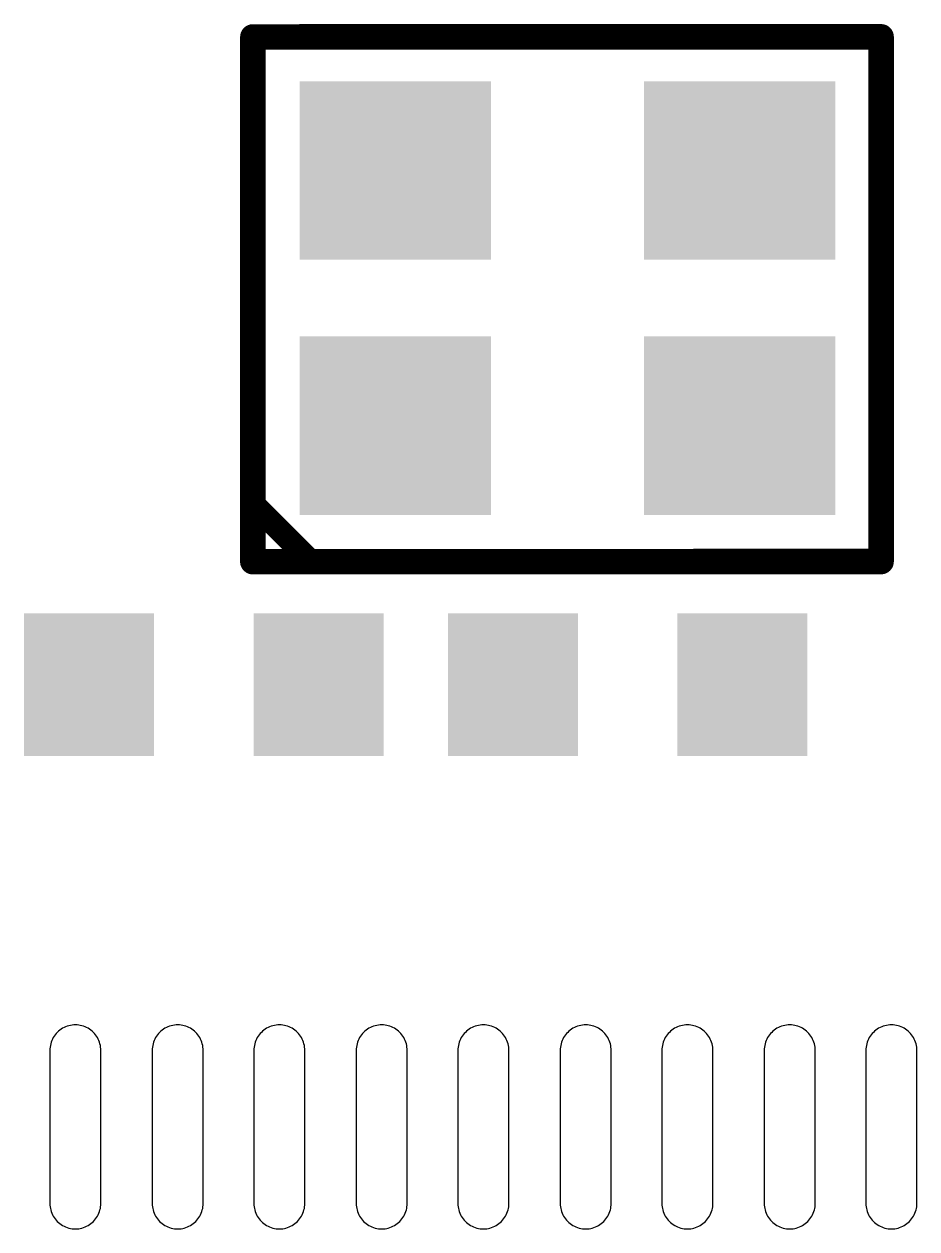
# Model space of a CAD drawing. Header units: inches. Extents: x -3.1 to 90.9, y -0.8 to 60.1.
# Drawn here: x 22.599 to 26.1, y 18.998 to 23.722 of the extents above; entities that cross this region are included whole.
import ezdxf

# ---------------------------------------------------------------- set-up
doc = ezdxf.new("R2010")
doc.units = ezdxf.units.IN
doc.layers.add('Top Overlay', color=2, linetype='Continuous')
doc.layers.add('Top Paste', color=8, linetype='Continuous')

# ---------------------------------------------------------------- blocks, each defined once
blk = doc.blocks.new('C0402_235')
at = {"layer": 'Top Paste'}
for points in [[(-0.705, -0.28), (-0.705, 0.28), (-0.195, 0.28), (-0.195, -0.28)], [(0.195, -0.28), (0.195, 0.28), (0.705, 0.28), (0.705, -0.28)]]:
    blk.add_hatch(color=8, dxfattribs=at).paths.add_polyline_path(points)
blk = doc.blocks.new('C0402_236')
at = {"layer": 'Top Paste'}
for points in [[(-0.705, -0.28), (-0.705, 0.28), (-0.195, 0.28), (-0.195, -0.28)], [(0.195, -0.28), (0.195, 0.28), (0.705, 0.28), (0.705, -0.28)]]:
    blk.add_hatch(color=8, dxfattribs=at).paths.add_polyline_path(points)
blk = doc.blocks.new('WQFN_40_L5_0_W5_0_P0_4_BL_EP_374')
at = {"layer": 'Top Paste'}
for p, q in [((-2.8745, 1.4655), (-2.8787, 1.4604)), ((-2.8701, 1.4703), (-2.8745, 1.4655)), ((-2.8653, 1.4747), (-2.8701, 1.4703)), ((-2.8602, 1.4789), (-2.8653, 1.4747)), ((-2.8549, 1.4827), (-2.8602, 1.4789)), ((-2.8494, 1.4862), (-2.8549, 1.4827)), ((-2.8436, 1.4892), (-2.8494, 1.4862)), ((-2.8376, 1.4919), (-2.8436, 1.4892)), ((-2.8315, 1.4942), (-2.8376, 1.4919)), ((-2.8252, 1.4961), (-2.8315, 1.4942)), ((-2.8189, 1.4976), (-2.8252, 1.4961)), ((-2.8124, 1.4987), (-2.8189, 1.4976)), ((-2.8059, 1.4993), (-2.8124, 1.4987)), ((-2.7994, 1.4995), (-2.8059, 1.4993)), ((-2.1994, 1.4995), (-2.7994, 1.4995)), ((-2.1928, 1.4993), (-2.1994, 1.4995)), ((-2.1863, 1.4987), (-2.1928, 1.4993)), ((-2.1863, 1.4987), (-2.1863, 1.4987)), ((-2.1799, 1.4976), (-2.1863, 1.4987)), ((-2.1735, 1.4961), (-2.1799, 1.4976)), ((-2.1672, 1.4942), (-2.1735, 1.4961)), ((-2.1611, 1.4919), (-2.1672, 1.4942)), ((-2.1551, 1.4892), (-2.1611, 1.4919)), ((-2.1494, 1.4862), (-2.1551, 1.4892)), ((-2.1438, 1.4827), (-2.1494, 1.4862)), ((-2.1385, 1.4789), (-2.1438, 1.4827)), ((-2.1334, 1.4747), (-2.1385, 1.4789)), ((-2.1286, 1.4703), (-2.1334, 1.4747)), ((-2.1242, 1.4655), (-2.1286, 1.4703)), ((-2.12, 1.4604), (-2.1242, 1.4655)), ((-2.8974, 1.419), (-2.8985, 1.4126)), ((-2.896, 1.4254), (-2.8974, 1.419)), ((-2.8941, 1.4317), (-2.896, 1.4254)), ((-2.8917, 1.4378), (-2.8941, 1.4317)), ((-2.889, 1.4438), (-2.8917, 1.4378)), ((-2.886, 1.4495), (-2.889, 1.4438)), ((-2.8825, 1.4551), (-2.886, 1.4495)), ((-2.8787, 1.4604), (-2.8825, 1.4551)), ((-2.1162, 1.4551), (-2.12, 1.4604)), ((-2.1127, 1.4496), (-2.1162, 1.4551)), ((-2.1097, 1.4438), (-2.1127, 1.4496)), ((-2.107, 1.4378), (-2.1097, 1.4438)), ((-2.1047, 1.4317), (-2.107, 1.4378)), ((-2.1028, 1.4254), (-2.1047, 1.4317)), ((-2.1013, 1.419), (-2.1028, 1.4254)), ((-2.1002, 1.4126), (-2.1013, 1.419)), ((-2.8992, 1.4061), (-2.8994, 1.3995)), ((-2.8994, 1.3995), (-2.8992, 1.393)), ((-2.8985, 1.4126), (-2.8992, 1.4061)), ((-2.8992, 1.393), (-2.8985, 1.3865)), ((-2.8985, 1.3865), (-2.8974, 1.38)), ((-2.8974, 1.38), (-2.896, 1.3737)), ((-2.896, 1.3737), (-2.8941, 1.3674)), ((-2.1047, 1.3674), (-2.1028, 1.3737)), ((-2.1028, 1.3737), (-2.1013, 1.38)), ((-2.1013, 1.38), (-2.1002, 1.3865)), ((-2.0996, 1.4061), (-2.1002, 1.4126)), ((-2.1002, 1.3865), (-2.0996, 1.393)), ((-2.0994, 1.3995), (-2.0996, 1.4061)), ((-2.0996, 1.393), (-2.0994, 1.3995)), ((-2.8941, 1.3674), (-2.8917, 1.3613)), ((-2.8917, 1.3613), (-2.889, 1.3553)), ((-2.889, 1.3553), (-2.886, 1.3495)), ((-2.886, 1.3495), (-2.8825, 1.344)), ((-2.8825, 1.344), (-2.8787, 1.3387)), ((-2.8787, 1.3387), (-2.8745, 1.3336)), ((-2.8745, 1.3336), (-2.8701, 1.3288)), ((-2.8701, 1.3288), (-2.8653, 1.3244)), ((-2.8653, 1.3244), (-2.8602, 1.3202)), ((-2.1385, 1.3202), (-2.1334, 1.3244)), ((-2.1334, 1.3244), (-2.1286, 1.3288)), ((-2.1286, 1.3288), (-2.1242, 1.3336)), ((-2.1242, 1.3336), (-2.12, 1.3387)), ((-2.12, 1.3387), (-2.1162, 1.344)), ((-2.1162, 1.344), (-2.1127, 1.3496)), ((-2.1127, 1.3496), (-2.1097, 1.3553)), ((-2.1097, 1.3553), (-2.107, 1.3613)), ((-2.107, 1.3613), (-2.1047, 1.3674)), ((-2.8602, 1.3202), (-2.8549, 1.3164)), ((-2.8549, 1.3164), (-2.8493, 1.3129)), ((-2.8493, 1.3129), (-2.8436, 1.3099)), ((-2.8436, 1.3099), (-2.8376, 1.3072)), ((-2.8376, 1.3072), (-2.8315, 1.3048)), ((-2.8315, 1.3048), (-2.8252, 1.3029)), ((-2.8252, 1.3029), (-2.8189, 1.3015)), ((-2.8189, 1.3015), (-2.8124, 1.3004)), ((-2.8124, 1.3004), (-2.8059, 1.2997)), ((-2.8059, 1.2997), (-2.7994, 1.2995)), ((-2.7994, 1.2995), (-2.1994, 1.2995)), ((-2.1994, 1.2995), (-2.1928, 1.2997)), ((-2.1928, 1.2997), (-2.1863, 1.3004)), ((-2.1863, 1.3004), (-2.1799, 1.3015)), ((-2.1799, 1.3015), (-2.1735, 1.3029)), ((-2.1735, 1.3029), (-2.1672, 1.3048)), ((-2.1672, 1.3048), (-2.1611, 1.3072)), ((-2.1611, 1.3072), (-2.1551, 1.3099)), ((-2.1551, 1.3099), (-2.1493, 1.3129)), ((-2.1493, 1.3129), (-2.1438, 1.3164)), ((-2.1438, 1.3164), (-2.1385, 1.3202)), ((-2.8494, 1.0874), (-2.8549, 1.0839)), ((-2.8436, 1.0904), (-2.8494, 1.0874)), ((-2.8376, 1.0931), (-2.8436, 1.0904)), ((-2.8315, 1.0955), (-2.8376, 1.0931)), ((-2.8252, 1.0974), (-2.8315, 1.0955)), ((-2.8189, 1.0988), (-2.8252, 1.0974)), ((-2.8124, 1.0999), (-2.8189, 1.0988)), ((-2.8059, 1.1006), (-2.8124, 1.0999)), ((-2.7994, 1.1008), (-2.8059, 1.1006)), ((-2.8059, 1.1006), (-2.8059, 1.1006)), ((-2.1994, 1.1008), (-2.7994, 1.1008)), ((-2.1928, 1.1006), (-2.1994, 1.1008)), ((-2.1863, 1.0999), (-2.1928, 1.1006)), ((-2.1799, 1.0988), (-2.1863, 1.0999)), ((-2.1735, 1.0974), (-2.1799, 1.0988)), ((-2.1672, 1.0955), (-2.1735, 1.0974)), ((-2.1611, 1.0931), (-2.1672, 1.0955)), ((-2.1551, 1.0904), (-2.1611, 1.0931)), ((-2.1494, 1.0874), (-2.1551, 1.0904)), ((-2.1438, 1.0839), (-2.1494, 1.0874)), ((-2.889, 1.045), (-2.8917, 1.039)), ((-2.886, 1.0507), (-2.889, 1.045)), ((-2.8825, 1.0563), (-2.886, 1.0507)), ((-2.8787, 1.0616), (-2.8825, 1.0563)), ((-2.8745, 1.0667), (-2.8787, 1.0616)), ((-2.8701, 1.0715), (-2.8745, 1.0667)), ((-2.8653, 1.0759), (-2.8701, 1.0715)), ((-2.8602, 1.0801), (-2.8653, 1.0759)), ((-2.8549, 1.0839), (-2.8602, 1.0801)), ((-2.1385, 1.0801), (-2.1438, 1.0839)), ((-2.1334, 1.0759), (-2.1385, 1.0801)), ((-2.1286, 1.0715), (-2.1334, 1.0759)), ((-2.1242, 1.0667), (-2.1286, 1.0715)), ((-2.12, 1.0616), (-2.1242, 1.0667)), ((-2.1162, 1.0563), (-2.12, 1.0616)), ((-2.1127, 1.0508), (-2.1162, 1.0563)), ((-2.1097, 1.045), (-2.1127, 1.0508)), ((-2.107, 1.039), (-2.1097, 1.045)), ((-2.8992, 1.0073), (-2.8994, 1.0008)), ((-2.8994, 1.0008), (-2.8992, 0.9942)), ((-2.8985, 1.0138), (-2.8992, 1.0073)), ((-2.8992, 0.9942), (-2.8985, 0.9877)), ((-2.8974, 1.0203), (-2.8985, 1.0138)), ((-2.896, 1.0266), (-2.8974, 1.0203)), ((-2.8941, 1.0329), (-2.896, 1.0266)), ((-2.8917, 1.039), (-2.8941, 1.0329)), ((-2.1047, 1.0329), (-2.107, 1.039)), ((-2.1028, 1.0266), (-2.1047, 1.0329)), ((-2.1013, 1.0203), (-2.1028, 1.0266)), ((-2.1002, 1.0138), (-2.1013, 1.0203)), ((-2.0996, 1.0073), (-2.1002, 1.0138)), ((-2.1002, 0.9877), (-2.0996, 0.9942)), ((-2.0994, 1.0008), (-2.0996, 1.0073)), ((-2.0996, 0.9942), (-2.0994, 1.0008)), ((-2.8985, 0.9877), (-2.8974, 0.9813)), ((-2.8974, 0.9813), (-2.896, 0.9749)), ((-2.896, 0.9749), (-2.8941, 0.9686)), ((-2.8941, 0.9686), (-2.8917, 0.9625)), ((-2.8917, 0.9625), (-2.889, 0.9565)), ((-2.889, 0.9565), (-2.886, 0.9507)), ((-2.886, 0.9507), (-2.8825, 0.9452)), ((-2.8825, 0.9452), (-2.8787, 0.9399)), ((-2.12, 0.9399), (-2.1162, 0.9452)), ((-2.1162, 0.9452), (-2.1127, 0.9508)), ((-2.1127, 0.9508), (-2.1097, 0.9565)), ((-2.1097, 0.9565), (-2.107, 0.9625)), ((-2.107, 0.9625), (-2.1047, 0.9686)), ((-2.1047, 0.9686), (-2.1028, 0.9749)), ((-2.1028, 0.9749), (-2.1013, 0.9813)), ((-2.1013, 0.9813), (-2.1002, 0.9877)), ((-2.8787, 0.9399), (-2.8745, 0.9348)), ((-2.8745, 0.9348), (-2.8701, 0.93)), ((-2.8701, 0.93), (-2.8653, 0.9256)), ((-2.8653, 0.9256), (-2.8602, 0.9214)), ((-2.8602, 0.9214), (-2.8549, 0.9176)), ((-2.8549, 0.9176), (-2.8493, 0.9141)), ((-2.8493, 0.9141), (-2.8436, 0.9111)), ((-2.8436, 0.9111), (-2.8376, 0.9084)), ((-2.8376, 0.9084), (-2.8315, 0.9061)), ((-2.8315, 0.9061), (-2.8252, 0.9042)), ((-2.8252, 0.9042), (-2.8189, 0.9027)), ((-2.8189, 0.9027), (-2.8124, 0.9016)), ((-2.8124, 0.9016), (-2.8059, 0.901)), ((-2.8059, 0.901), (-2.7994, 0.9008)), ((-2.7994, 0.9008), (-2.1994, 0.9008)), ((-2.1994, 0.9008), (-2.1928, 0.901)), ((-2.1928, 0.901), (-2.1863, 0.9016)), ((-2.1863, 0.9016), (-2.1799, 0.9027)), ((-2.1799, 0.9027), (-2.1735, 0.9042)), ((-2.1735, 0.9042), (-2.1672, 0.9061)), ((-2.1672, 0.9061), (-2.1611, 0.9084)), ((-2.1611, 0.9084), (-2.1551, 0.9111)), ((-2.1551, 0.9111), (-2.1493, 0.9141)), ((-2.1493, 0.9141), (-2.1438, 0.9176)), ((-2.1438, 0.9176), (-2.1385, 0.9214)), ((-2.1385, 0.9214), (-2.1334, 0.9256)), ((-2.1334, 0.9256), (-2.1286, 0.93)), ((-2.1286, 0.93), (-2.1242, 0.9348)), ((-2.1242, 0.9348), (-2.12, 0.9399)), ((-2.8745, 0.6654), (-2.8787, 0.6603)), ((-2.8701, 0.6702), (-2.8745, 0.6654)), ((-2.8653, 0.6746), (-2.8701, 0.6702)), ((-2.8602, 0.6788), (-2.8653, 0.6746)), ((-2.8549, 0.6826), (-2.8602, 0.6788)), ((-2.8494, 0.6861), (-2.8549, 0.6826)), ((-2.8436, 0.6891), (-2.8494, 0.6861)), ((-2.8376, 0.6918), (-2.8436, 0.6891)), ((-2.8315, 0.6941), (-2.8376, 0.6918)), ((-2.8252, 0.696), (-2.8315, 0.6941)), ((-2.8189, 0.6975), (-2.8252, 0.696)), ((-2.8124, 0.6986), (-2.8189, 0.6975)), ((-2.8059, 0.6992), (-2.8124, 0.6986)), ((-2.7994, 0.6994), (-2.8059, 0.6992)), ((-2.1994, 0.6994), (-2.7994, 0.6994)), ((-2.1928, 0.6992), (-2.1994, 0.6994)), ((-2.1863, 0.6986), (-2.1928, 0.6992)), ((-2.1863, 0.6986), (-2.1863, 0.6986)), ((-2.1799, 0.6975), (-2.1863, 0.6986)), ((-2.1735, 0.696), (-2.1799, 0.6975)), ((-2.1672, 0.6941), (-2.1735, 0.696)), ((-2.1611, 0.6918), (-2.1672, 0.6941)), ((-2.1551, 0.6891), (-2.1611, 0.6918)), ((-2.1494, 0.6861), (-2.1551, 0.6891)), ((-2.1438, 0.6826), (-2.1494, 0.6861)), ((-2.1385, 0.6788), (-2.1438, 0.6826)), ((-2.1334, 0.6746), (-2.1385, 0.6788)), ((-2.1286, 0.6702), (-2.1334, 0.6746)), ((-2.1242, 0.6654), (-2.1286, 0.6702)), ((-2.12, 0.6603), (-2.1242, 0.6654)), ((-2.8974, 0.6189), (-2.8985, 0.6125)), ((-2.896, 0.6253), (-2.8974, 0.6189)), ((-2.8941, 0.6316), (-2.896, 0.6253)), ((-2.8917, 0.6377), (-2.8941, 0.6316)), ((-2.889, 0.6437), (-2.8917, 0.6377)), ((-2.886, 0.6494), (-2.889, 0.6437)), ((-2.8825, 0.655), (-2.886, 0.6494)), ((-2.8787, 0.6603), (-2.8825, 0.655)), ((-2.1162, 0.655), (-2.12, 0.6603)), ((-2.1127, 0.6495), (-2.1162, 0.655)), ((-2.1097, 0.6437), (-2.1127, 0.6495)), ((-2.107, 0.6377), (-2.1097, 0.6437)), ((-2.1047, 0.6316), (-2.107, 0.6377)), ((-2.1028, 0.6253), (-2.1047, 0.6316)), ((-2.1013, 0.6189), (-2.1028, 0.6253)), ((-2.1002, 0.6125), (-2.1013, 0.6189)), ((-2.8992, 0.606), (-2.8994, 0.5994)), ((-2.8994, 0.5994), (-2.8992, 0.5929)), ((-2.8985, 0.6125), (-2.8992, 0.606)), ((-2.8992, 0.5929), (-2.8985, 0.5864)), ((-2.8985, 0.5864), (-2.8974, 0.5799)), ((-2.8974, 0.5799), (-2.896, 0.5736)), ((-2.896, 0.5736), (-2.8941, 0.5673)), ((-2.8941, 0.5673), (-2.8917, 0.5612)), ((-2.107, 0.5612), (-2.1047, 0.5673)), ((-2.1047, 0.5673), (-2.1028, 0.5736)), ((-2.1028, 0.5736), (-2.1013, 0.5799)), ((-2.1013, 0.5799), (-2.1002, 0.5864)), ((-2.0996, 0.606), (-2.1002, 0.6125)), ((-2.1002, 0.5864), (-2.0996, 0.5929)), ((-2.0994, 0.5994), (-2.0996, 0.606)), ((-2.0996, 0.5929), (-2.0994, 0.5994)), ((-2.8917, 0.5612), (-2.889, 0.5552)), ((-2.889, 0.5552), (-2.886, 0.5494)), ((-2.886, 0.5494), (-2.8825, 0.5439)), ((-2.8825, 0.5439), (-2.8787, 0.5386)), ((-2.8787, 0.5386), (-2.8745, 0.5335)), ((-2.8745, 0.5335), (-2.8701, 0.5287)), ((-2.8701, 0.5287), (-2.8653, 0.5243)), ((-2.8653, 0.5243), (-2.8602, 0.5201)), ((-2.8602, 0.5201), (-2.8549, 0.5163)), ((-2.1438, 0.5163), (-2.1385, 0.5201)), ((-2.1385, 0.5201), (-2.1334, 0.5243)), ((-2.1334, 0.5243), (-2.1286, 0.5287)), ((-2.1286, 0.5287), (-2.1242, 0.5335)), ((-2.1242, 0.5335), (-2.12, 0.5386)), ((-2.12, 0.5386), (-2.1162, 0.5439)), ((-2.1162, 0.5439), (-2.1127, 0.5495)), ((-2.1127, 0.5495), (-2.1097, 0.5552)), ((-2.1097, 0.5552), (-2.107, 0.5612)), ((-2.8549, 0.5163), (-2.8493, 0.5128)), ((-2.8493, 0.5128), (-2.8436, 0.5098)), ((-2.8436, 0.5098), (-2.8376, 0.5071)), ((-2.8376, 0.5071), (-2.8315, 0.5047)), ((-2.8315, 0.5047), (-2.8252, 0.5028)), ((-2.8252, 0.5028), (-2.8189, 0.5014)), ((-2.8189, 0.5014), (-2.8124, 0.5003)), ((-2.8124, 0.5003), (-2.8059, 0.4996)), ((-2.8059, 0.4996), (-2.7994, 0.4994)), ((-2.7994, 0.4994), (-2.1994, 0.4994)), ((-2.1994, 0.4994), (-2.1928, 0.4996)), ((-2.1928, 0.4996), (-2.1863, 0.5003)), ((-2.1863, 0.5003), (-2.1799, 0.5014)), ((-2.1799, 0.5014), (-2.1735, 0.5028)), ((-2.1735, 0.5028), (-2.1672, 0.5047)), ((-2.1672, 0.5047), (-2.1611, 0.5071)), ((-2.1611, 0.5071), (-2.1551, 0.5098)), ((-2.1551, 0.5098), (-2.1493, 0.5128)), ((-2.1493, 0.5128), (-2.1438, 0.5163)), ((-2.8549, 0.2838), (-2.8602, 0.28)), ((-2.8494, 0.2873), (-2.8549, 0.2838)), ((-2.8436, 0.2903), (-2.8494, 0.2873)), ((-2.8376, 0.293), (-2.8436, 0.2903)), ((-2.8315, 0.2954), (-2.8376, 0.293)), ((-2.8252, 0.2973), (-2.8315, 0.2954)), ((-2.8189, 0.2987), (-2.8252, 0.2973)), ((-2.8124, 0.2998), (-2.8189, 0.2987)), ((-2.8059, 0.3005), (-2.8124, 0.2998)), ((-2.7994, 0.3007), (-2.8059, 0.3005)), ((-2.8059, 0.3005), (-2.8059, 0.3005)), ((-2.1994, 0.3007), (-2.7994, 0.3007)), ((-2.1928, 0.3005), (-2.1994, 0.3007)), ((-2.1863, 0.2998), (-2.1928, 0.3005)), ((-2.1799, 0.2987), (-2.1863, 0.2998)), ((-2.1735, 0.2973), (-2.1799, 0.2987)), ((-2.1672, 0.2954), (-2.1735, 0.2973)), ((-2.1611, 0.293), (-2.1672, 0.2954)), ((-2.1551, 0.2903), (-2.1611, 0.293)), ((-2.1494, 0.2873), (-2.1551, 0.2903)), ((-2.1438, 0.2838), (-2.1494, 0.2873)), ((-2.1385, 0.28), (-2.1438, 0.2838)), ((-2.8917, 0.2389), (-2.8941, 0.2328)), ((-2.889, 0.2449), (-2.8917, 0.2389)), ((-2.886, 0.2506), (-2.889, 0.2449)), ((-2.8825, 0.2562), (-2.886, 0.2506)), ((-2.8787, 0.2615), (-2.8825, 0.2562)), ((-2.8745, 0.2666), (-2.8787, 0.2615)), ((-2.8701, 0.2714), (-2.8745, 0.2666)), ((-2.8653, 0.2758), (-2.8701, 0.2714)), ((-2.8602, 0.28), (-2.8653, 0.2758)), ((-2.1334, 0.2758), (-2.1385, 0.28)), ((-2.1286, 0.2714), (-2.1334, 0.2758)), ((-2.1242, 0.2666), (-2.1286, 0.2714)), ((-2.12, 0.2615), (-2.1242, 0.2666)), ((-2.1162, 0.2562), (-2.12, 0.2615)), ((-2.1127, 0.2507), (-2.1162, 0.2562)), ((-2.1097, 0.2449), (-2.1127, 0.2507)), ((-2.107, 0.2389), (-2.1097, 0.2449)), ((-2.1047, 0.2328), (-2.107, 0.2389)), ((-2.8992, 0.2072), (-2.8994, 0.2007)), ((-2.8994, 0.2007), (-2.8992, 0.1941)), ((-2.8985, 0.2137), (-2.8992, 0.2072)), ((-2.8992, 0.1941), (-2.8985, 0.1876)), ((-2.8974, 0.2202), (-2.8985, 0.2137)), ((-2.896, 0.2265), (-2.8974, 0.2202)), ((-2.8941, 0.2328), (-2.896, 0.2265)), ((-2.1028, 0.2265), (-2.1047, 0.2328)), ((-2.1013, 0.2202), (-2.1028, 0.2265)), ((-2.1002, 0.2137), (-2.1013, 0.2202)), ((-2.0996, 0.2072), (-2.1002, 0.2137)), ((-2.1002, 0.1876), (-2.0996, 0.1941)), ((-2.0994, 0.2007), (-2.0996, 0.2072)), ((-2.0996, 0.1941), (-2.0994, 0.2007)), ((-2.8985, 0.1876), (-2.8974, 0.1812)), ((-2.8974, 0.1812), (-2.896, 0.1748)), ((-2.896, 0.1748), (-2.8941, 0.1685)), ((-2.8941, 0.1685), (-2.8917, 0.1624)), ((-2.8917, 0.1624), (-2.889, 0.1564)), ((-2.889, 0.1564), (-2.886, 0.1506)), ((-2.886, 0.1506), (-2.8825, 0.1451)), ((-2.8825, 0.1451), (-2.8787, 0.1398)), ((-2.12, 0.1398), (-2.1162, 0.1451)), ((-2.1162, 0.1451), (-2.1127, 0.1507)), ((-2.1127, 0.1507), (-2.1097, 0.1564)), ((-2.1097, 0.1564), (-2.107, 0.1624)), ((-2.107, 0.1624), (-2.1047, 0.1685)), ((-2.1047, 0.1685), (-2.1028, 0.1748)), ((-2.1028, 0.1748), (-2.1013, 0.1812)), ((-2.1013, 0.1812), (-2.1002, 0.1876)), ((-2.8787, 0.1398), (-2.8745, 0.1347)), ((-2.8745, 0.1347), (-2.8701, 0.1299)), ((-2.8701, 0.1299), (-2.8653, 0.1255)), ((-2.8653, 0.1255), (-2.8602, 0.1213)), ((-2.8602, 0.1213), (-2.8549, 0.1175)), ((-2.8549, 0.1175), (-2.8493, 0.114)), ((-2.8493, 0.114), (-2.8436, 0.111)), ((-2.8436, 0.111), (-2.8376, 0.1083)), ((-2.8376, 0.1083), (-2.8315, 0.106)), ((-2.8315, 0.106), (-2.8252, 0.1041)), ((-2.8252, 0.1041), (-2.8189, 0.1026)), ((-2.8189, 0.1026), (-2.8124, 0.1015)), ((-2.8124, 0.1015), (-2.8059, 0.1009)), ((-2.8059, 0.1009), (-2.7994, 0.1007)), ((-2.7994, 0.1007), (-2.1994, 0.1007)), ((-2.1994, 0.1007), (-2.1928, 0.1009)), ((-2.1928, 0.1009), (-2.1863, 0.1015)), ((-2.1863, 0.1015), (-2.1799, 0.1026)), ((-2.1799, 0.1026), (-2.1735, 0.1041)), ((-2.1735, 0.1041), (-2.1672, 0.106)), ((-2.1672, 0.106), (-2.1611, 0.1083)), ((-2.1611, 0.1083), (-2.1551, 0.111)), ((-2.1551, 0.111), (-2.1493, 0.114)), ((-2.1493, 0.114), (-2.1438, 0.1175)), ((-2.1438, 0.1175), (-2.1385, 0.1213)), ((-2.1385, 0.1213), (-2.1334, 0.1255)), ((-2.1334, 0.1255), (-2.1286, 0.1299)), ((-2.1286, 0.1299), (-2.1242, 0.1347)), ((-2.1242, 0.1347), (-2.12, 0.1398)), ((-2.8787, -0.1398), (-2.8825, -0.1451)), ((-2.8745, -0.1347), (-2.8787, -0.1398)), ((-2.8701, -0.1299), (-2.8745, -0.1347)), ((-2.8653, -0.1255), (-2.8701, -0.1299)), ((-2.8602, -0.1213), (-2.8653, -0.1255)), ((-2.8549, -0.1175), (-2.8602, -0.1213)), ((-2.8494, -0.114), (-2.8549, -0.1175)), ((-2.8436, -0.111), (-2.8494, -0.114)), ((-2.8376, -0.1083), (-2.8436, -0.111)), ((-2.8315, -0.106), (-2.8376, -0.1083)), ((-2.8252, -0.1041), (-2.8315, -0.106)), ((-2.8189, -0.1026), (-2.8252, -0.1041)), ((-2.8124, -0.1015), (-2.8189, -0.1026)), ((-2.8059, -0.1009), (-2.8124, -0.1015)), ((-2.7994, -0.1007), (-2.8059, -0.1009)), ((-2.1994, -0.1007), (-2.7994, -0.1007)), ((-2.1928, -0.1009), (-2.1994, -0.1007)), ((-2.1863, -0.1015), (-2.1928, -0.1009)), ((-2.1863, -0.1015), (-2.1863, -0.1015)), ((-2.1799, -0.1026), (-2.1863, -0.1015)), ((-2.1735, -0.1041), (-2.1799, -0.1026)), ((-2.1672, -0.106), (-2.1735, -0.1041)), ((-2.1611, -0.1083), (-2.1672, -0.106)), ((-2.1551, -0.111), (-2.1611, -0.1083)), ((-2.1494, -0.114), (-2.1551, -0.111)), ((-2.1438, -0.1175), (-2.1494, -0.114)), ((-2.1385, -0.1213), (-2.1438, -0.1175)), ((-2.1334, -0.1255), (-2.1385, -0.1213)), ((-2.1286, -0.1299), (-2.1334, -0.1255)), ((-2.1242, -0.1347), (-2.1286, -0.1299)), ((-2.12, -0.1398), (-2.1242, -0.1347)), ((-2.1162, -0.1451), (-2.12, -0.1398)), ((-2.8985, -0.1876), (-2.8992, -0.1941)), ((-2.8974, -0.1812), (-2.8985, -0.1876)), ((-2.896, -0.1748), (-2.8974, -0.1812)), ((-2.8941, -0.1685), (-2.896, -0.1748)), ((-2.8917, -0.1624), (-2.8941, -0.1685)), ((-2.889, -0.1564), (-2.8917, -0.1624)), ((-2.886, -0.1507), (-2.889, -0.1564)), ((-2.8825, -0.1451), (-2.886, -0.1507)), ((-2.1127, -0.1506), (-2.1162, -0.1451)), ((-2.1097, -0.1564), (-2.1127, -0.1506)), ((-2.107, -0.1624), (-2.1097, -0.1564)), ((-2.1047, -0.1685), (-2.107, -0.1624)), ((-2.1028, -0.1748), (-2.1047, -0.1685)), ((-2.1013, -0.1812), (-2.1028, -0.1748)), ((-2.1002, -0.1876), (-2.1013, -0.1812)), ((-2.0996, -0.1941), (-2.1002, -0.1876)), ((-2.8992, -0.1941), (-2.8994, -0.2007)), ((-2.8994, -0.2007), (-2.8992, -0.2072)), ((-2.8992, -0.2072), (-2.8985, -0.2137)), ((-2.8985, -0.2137), (-2.8974, -0.2202)), ((-2.8974, -0.2202), (-2.896, -0.2265)), ((-2.896, -0.2265), (-2.8941, -0.2328)), ((-2.8941, -0.2328), (-2.8917, -0.2389)), ((-2.107, -0.2389), (-2.1047, -0.2328)), ((-2.1047, -0.2328), (-2.1028, -0.2265)), ((-2.1028, -0.2265), (-2.1013, -0.2202)), ((-2.1013, -0.2202), (-2.1002, -0.2137)), ((-2.1002, -0.2137), (-2.0996, -0.2072)), ((-2.0994, -0.2007), (-2.0996, -0.1941)), ((-2.0996, -0.2072), (-2.0994, -0.2007)), ((-2.8917, -0.2389), (-2.889, -0.2449)), ((-2.889, -0.2449), (-2.886, -0.2507)), ((-2.886, -0.2507), (-2.8825, -0.2562)), ((-2.8825, -0.2562), (-2.8787, -0.2615)), ((-2.8787, -0.2615), (-2.8745, -0.2666)), ((-2.8745, -0.2666), (-2.8701, -0.2714)), ((-2.8701, -0.2714), (-2.8653, -0.2758)), ((-2.8653, -0.2758), (-2.8602, -0.28)), ((-2.8602, -0.28), (-2.8549, -0.2838)), ((-2.1438, -0.2838), (-2.1385, -0.28)), ((-2.1385, -0.28), (-2.1334, -0.2758)), ((-2.1334, -0.2758), (-2.1286, -0.2714)), ((-2.1286, -0.2714), (-2.1242, -0.2666)), ((-2.1242, -0.2666), (-2.12, -0.2615)), ((-2.12, -0.2615), (-2.1162, -0.2562)), ((-2.1162, -0.2562), (-2.1127, -0.2506)), ((-2.1127, -0.2506), (-2.1097, -0.2449)), ((-2.1097, -0.2449), (-2.107, -0.2389)), ((-2.8549, -0.2838), (-2.8493, -0.2873)), ((-2.8493, -0.2873), (-2.8436, -0.2903)), ((-2.8436, -0.2903), (-2.8376, -0.293)), ((-2.8376, -0.293), (-2.8315, -0.2954)), ((-2.8315, -0.2954), (-2.8252, -0.2973)), ((-2.8252, -0.2973), (-2.8189, -0.2987)), ((-2.8189, -0.2987), (-2.8124, -0.2998)), ((-2.8124, -0.2998), (-2.8059, -0.3005)), ((-2.8059, -0.3005), (-2.7994, -0.3007)), ((-2.7994, -0.3007), (-2.1994, -0.3007)), ((-2.1994, -0.3007), (-2.1928, -0.3005)), ((-2.1928, -0.3005), (-2.1863, -0.2998)), ((-2.1863, -0.2998), (-2.1799, -0.2987)), ((-2.1799, -0.2987), (-2.1735, -0.2973)), ((-2.1735, -0.2973), (-2.1672, -0.2954)), ((-2.1672, -0.2954), (-2.1611, -0.293)), ((-2.1611, -0.293), (-2.1551, -0.2903)), ((-2.1551, -0.2903), (-2.1493, -0.2873)), ((-2.1493, -0.2873), (-2.1438, -0.2838)), ((-2.8549, -0.5163), (-2.8602, -0.5201)), ((-2.8494, -0.5128), (-2.8549, -0.5163)), ((-2.8436, -0.5098), (-2.8494, -0.5128)), ((-2.8376, -0.5071), (-2.8436, -0.5098)), ((-2.8315, -0.5047), (-2.8376, -0.5071)), ((-2.8252, -0.5028), (-2.8315, -0.5047)), ((-2.8189, -0.5014), (-2.8252, -0.5028)), ((-2.8124, -0.5003), (-2.8189, -0.5014)), ((-2.8059, -0.4996), (-2.8124, -0.5003)), ((-2.7994, -0.4994), (-2.8059, -0.4996)), ((-2.1994, -0.4994), (-2.7994, -0.4994)), ((-2.1928, -0.4996), (-2.1994, -0.4994)), ((-2.1863, -0.5003), (-2.1928, -0.4996)), ((-2.1863, -0.5003), (-2.1863, -0.5003)), ((-2.1799, -0.5014), (-2.1863, -0.5003)), ((-2.1735, -0.5028), (-2.1799, -0.5014)), ((-2.1672, -0.5047), (-2.1735, -0.5028)), ((-2.1611, -0.5071), (-2.1672, -0.5047)), ((-2.1551, -0.5098), (-2.1611, -0.5071)), ((-2.1494, -0.5128), (-2.1551, -0.5098)), ((-2.1438, -0.5163), (-2.1494, -0.5128)), ((-2.1385, -0.5201), (-2.1438, -0.5163)), ((-2.8917, -0.5612), (-2.8941, -0.5673)), ((-2.889, -0.5552), (-2.8917, -0.5612)), ((-2.886, -0.5495), (-2.889, -0.5552)), ((-2.8825, -0.5439), (-2.886, -0.5495)), ((-2.8787, -0.5386), (-2.8825, -0.5439)), ((-2.8745, -0.5335), (-2.8787, -0.5386)), ((-2.8701, -0.5287), (-2.8745, -0.5335)), ((-2.8653, -0.5243), (-2.8701, -0.5287)), ((-2.8602, -0.5201), (-2.8653, -0.5243)), ((-2.1334, -0.5243), (-2.1385, -0.5201)), ((-2.1286, -0.5287), (-2.1334, -0.5243)), ((-2.1242, -0.5335), (-2.1286, -0.5287)), ((-2.12, -0.5386), (-2.1242, -0.5335)), ((-2.1162, -0.5439), (-2.12, -0.5386)), ((-2.1127, -0.5494), (-2.1162, -0.5439)), ((-2.1097, -0.5552), (-2.1127, -0.5494)), ((-2.107, -0.5612), (-2.1097, -0.5552)), ((-2.1047, -0.5673), (-2.107, -0.5612)), ((-2.8992, -0.5929), (-2.8994, -0.5994)), ((-2.8994, -0.5994), (-2.8992, -0.606)), ((-2.8985, -0.5864), (-2.8992, -0.5929)), ((-2.8992, -0.606), (-2.8985, -0.6125)), ((-2.8974, -0.5799), (-2.8985, -0.5864)), ((-2.8985, -0.6125), (-2.8974, -0.6189)), ((-2.896, -0.5736), (-2.8974, -0.5799)), ((-2.8941, -0.5673), (-2.896, -0.5736)), ((-2.1028, -0.5736), (-2.1047, -0.5673)), ((-2.1013, -0.5799), (-2.1028, -0.5736)), ((-2.1002, -0.5864), (-2.1013, -0.5799)), ((-2.1013, -0.6189), (-2.1002, -0.6125)), ((-2.0996, -0.5929), (-2.1002, -0.5864)), ((-2.1002, -0.6125), (-2.0996, -0.606)), ((-2.0994, -0.5994), (-2.0996, -0.5929)), ((-2.0996, -0.606), (-2.0994, -0.5994)), ((-2.8974, -0.6189), (-2.896, -0.6253)), ((-2.896, -0.6253), (-2.8941, -0.6316)), ((-2.8941, -0.6316), (-2.8917, -0.6377)), ((-2.8917, -0.6377), (-2.889, -0.6437)), ((-2.889, -0.6437), (-2.886, -0.6495)), ((-2.886, -0.6495), (-2.8825, -0.655)), ((-2.8825, -0.655), (-2.8787, -0.6603)), ((-2.8787, -0.6603), (-2.8745, -0.6654)), ((-2.1242, -0.6654), (-2.12, -0.6603)), ((-2.12, -0.6603), (-2.1162, -0.655)), ((-2.1162, -0.655), (-2.1127, -0.6494)), ((-2.1127, -0.6494), (-2.1097, -0.6437)), ((-2.1097, -0.6437), (-2.107, -0.6377)), ((-2.107, -0.6377), (-2.1047, -0.6316)), ((-2.1047, -0.6316), (-2.1028, -0.6253)), ((-2.1028, -0.6253), (-2.1013, -0.6189)), ((-2.8745, -0.6654), (-2.8701, -0.6702)), ((-2.8701, -0.6702), (-2.8653, -0.6746)), ((-2.8653, -0.6746), (-2.8602, -0.6788)), ((-2.8602, -0.6788), (-2.8549, -0.6826)), ((-2.8549, -0.6826), (-2.8493, -0.6861)), ((-2.8493, -0.6861), (-2.8436, -0.6891)), ((-2.8436, -0.6891), (-2.8376, -0.6918)), ((-2.8376, -0.6918), (-2.8315, -0.6941)), ((-2.8315, -0.6941), (-2.8252, -0.696)), ((-2.8252, -0.696), (-2.8189, -0.6975)), ((-2.8189, -0.6975), (-2.8124, -0.6986)), ((-2.8124, -0.6986), (-2.8059, -0.6992)), ((-2.8059, -0.6992), (-2.7994, -0.6994)), ((-2.7994, -0.6994), (-2.1994, -0.6994)), ((-2.1994, -0.6994), (-2.1928, -0.6992)), ((-2.1928, -0.6992), (-2.1863, -0.6986)), ((-2.1863, -0.6986), (-2.1799, -0.6975)), ((-2.1799, -0.6975), (-2.1735, -0.696)), ((-2.1735, -0.696), (-2.1672, -0.6941)), ((-2.1672, -0.6941), (-2.1611, -0.6918)), ((-2.1611, -0.6918), (-2.1551, -0.6891)), ((-2.1551, -0.6891), (-2.1493, -0.6861)), ((-2.1493, -0.6861), (-2.1438, -0.6826)), ((-2.1438, -0.6826), (-2.1385, -0.6788)), ((-2.1385, -0.6788), (-2.1334, -0.6746)), ((-2.1334, -0.6746), (-2.1286, -0.6702)), ((-2.1286, -0.6702), (-2.1242, -0.6654)), ((-2.8787, -0.9399), (-2.8825, -0.9452)), ((-2.8745, -0.9348), (-2.8787, -0.9399)), ((-2.8701, -0.93), (-2.8745, -0.9348)), ((-2.8653, -0.9256), (-2.8701, -0.93)), ((-2.8602, -0.9214), (-2.8653, -0.9256)), ((-2.8549, -0.9176), (-2.8602, -0.9214)), ((-2.8494, -0.9141), (-2.8549, -0.9176)), ((-2.8436, -0.9111), (-2.8494, -0.9141)), ((-2.8376, -0.9084), (-2.8436, -0.9111)), ((-2.8315, -0.9061), (-2.8376, -0.9084)), ((-2.8252, -0.9042), (-2.8315, -0.9061)), ((-2.8189, -0.9027), (-2.8252, -0.9042)), ((-2.8124, -0.9016), (-2.8189, -0.9027)), ((-2.8059, -0.901), (-2.8124, -0.9016)), ((-2.7994, -0.9008), (-2.8059, -0.901)), ((-2.8059, -0.901), (-2.8059, -0.901)), ((-2.1994, -0.9008), (-2.7994, -0.9008)), ((-2.1928, -0.901), (-2.1994, -0.9008)), ((-2.1863, -0.9016), (-2.1928, -0.901)), ((-2.1799, -0.9027), (-2.1863, -0.9016)), ((-2.1735, -0.9042), (-2.1799, -0.9027)), ((-2.1672, -0.9061), (-2.1735, -0.9042)), ((-2.1611, -0.9084), (-2.1672, -0.9061)), ((-2.1551, -0.9111), (-2.1611, -0.9084)), ((-2.1494, -0.9141), (-2.1551, -0.9111)), ((-2.1438, -0.9176), (-2.1494, -0.9141)), ((-2.1385, -0.9214), (-2.1438, -0.9176)), ((-2.1334, -0.9256), (-2.1385, -0.9214)), ((-2.1286, -0.93), (-2.1334, -0.9256)), ((-2.1242, -0.9348), (-2.1286, -0.93)), ((-2.12, -0.9399), (-2.1242, -0.9348)), ((-2.1162, -0.9452), (-2.12, -0.9399)), ((-2.8985, -0.9877), (-2.8992, -0.9942)), ((-2.8974, -0.9813), (-2.8985, -0.9877)), ((-2.896, -0.9749), (-2.8974, -0.9813)), ((-2.8941, -0.9686), (-2.896, -0.9749)), ((-2.8917, -0.9625), (-2.8941, -0.9686)), ((-2.889, -0.9565), (-2.8917, -0.9625)), ((-2.886, -0.9508), (-2.889, -0.9565)), ((-2.8825, -0.9452), (-2.886, -0.9508)), ((-2.1127, -0.9507), (-2.1162, -0.9452)), ((-2.1097, -0.9565), (-2.1127, -0.9507)), ((-2.107, -0.9625), (-2.1097, -0.9565)), ((-2.1047, -0.9686), (-2.107, -0.9625)), ((-2.1028, -0.9749), (-2.1047, -0.9686)), ((-2.1013, -0.9813), (-2.1028, -0.9749)), ((-2.1002, -0.9877), (-2.1013, -0.9813)), ((-2.0996, -0.9942), (-2.1002, -0.9877)), ((-2.8992, -0.9942), (-2.8994, -1.0008)), ((-2.8994, -1.0008), (-2.8992, -1.0073)), ((-2.8992, -1.0073), (-2.8985, -1.0138)), ((-2.8985, -1.0138), (-2.8974, -1.0203)), ((-2.8974, -1.0203), (-2.896, -1.0266)), ((-2.896, -1.0266), (-2.8941, -1.0329)), ((-2.8941, -1.0329), (-2.8917, -1.039)), ((-2.8917, -1.039), (-2.889, -1.045)), ((-2.1097, -1.045), (-2.107, -1.039)), ((-2.107, -1.039), (-2.1047, -1.0329)), ((-2.1047, -1.0329), (-2.1028, -1.0266)), ((-2.1028, -1.0266), (-2.1013, -1.0203)), ((-2.1013, -1.0203), (-2.1002, -1.0138)), ((-2.1002, -1.0138), (-2.0996, -1.0073)), ((-2.0994, -1.0008), (-2.0996, -0.9942)), ((-2.0996, -1.0073), (-2.0994, -1.0008)), ((-2.889, -1.045), (-2.886, -1.0508)), ((-2.886, -1.0508), (-2.8825, -1.0563)), ((-2.8825, -1.0563), (-2.8787, -1.0616)), ((-2.8787, -1.0616), (-2.8745, -1.0667)), ((-2.8745, -1.0667), (-2.8701, -1.0715)), ((-2.8701, -1.0715), (-2.8653, -1.0759)), ((-2.8653, -1.0759), (-2.8602, -1.0801)), ((-2.8602, -1.0801), (-2.8549, -1.0839)), ((-2.8549, -1.0839), (-2.8493, -1.0874)), ((-2.1493, -1.0874), (-2.1438, -1.0839)), ((-2.1438, -1.0839), (-2.1385, -1.0801)), ((-2.1385, -1.0801), (-2.1334, -1.0759)), ((-2.1334, -1.0759), (-2.1286, -1.0715)), ((-2.1286, -1.0715), (-2.1242, -1.0667)), ((-2.1242, -1.0667), (-2.12, -1.0616)), ((-2.12, -1.0616), (-2.1162, -1.0563)), ((-2.1162, -1.0563), (-2.1127, -1.0507)), ((-2.1127, -1.0507), (-2.1097, -1.045)), ((-2.8493, -1.0874), (-2.8436, -1.0904)), ((-2.8436, -1.0904), (-2.8376, -1.0931)), ((-2.8376, -1.0931), (-2.8315, -1.0955)), ((-2.8315, -1.0955), (-2.8252, -1.0974)), ((-2.8252, -1.0974), (-2.8189, -1.0988)), ((-2.8189, -1.0988), (-2.8124, -1.0999)), ((-2.8124, -1.0999), (-2.8059, -1.1006)), ((-2.8059, -1.1006), (-2.7994, -1.1008)), ((-2.7994, -1.1008), (-2.1994, -1.1008)), ((-2.1994, -1.1008), (-2.1928, -1.1006)), ((-2.1928, -1.1006), (-2.1863, -1.0999)), ((-2.1863, -1.0999), (-2.1799, -1.0988)), ((-2.1799, -1.0988), (-2.1735, -1.0974)), ((-2.1735, -1.0974), (-2.1672, -1.0955)), ((-2.1672, -1.0955), (-2.1611, -1.0931)), ((-2.1611, -1.0931), (-2.1551, -1.0904)), ((-2.1551, -1.0904), (-2.1493, -1.0874)), ((-2.8602, -1.3202), (-2.8653, -1.3244)), ((-2.8549, -1.3164), (-2.8602, -1.3202)), ((-2.8494, -1.3129), (-2.8549, -1.3164)), ((-2.8436, -1.3099), (-2.8494, -1.3129)), ((-2.8376, -1.3072), (-2.8436, -1.3099)), ((-2.8315, -1.3048), (-2.8376, -1.3072)), ((-2.8252, -1.3029), (-2.8315, -1.3048)), ((-2.8189, -1.3015), (-2.8252, -1.3029)), ((-2.8124, -1.3004), (-2.8189, -1.3015)), ((-2.8059, -1.2997), (-2.8124, -1.3004)), ((-2.7994, -1.2995), (-2.8059, -1.2997)), ((-2.1994, -1.2995), (-2.7994, -1.2995)), ((-2.1928, -1.2997), (-2.1994, -1.2995)), ((-2.1863, -1.3004), (-2.1928, -1.2997)), ((-2.1863, -1.3004), (-2.1863, -1.3004)), ((-2.1799, -1.3015), (-2.1863, -1.3004)), ((-2.1735, -1.3029), (-2.1799, -1.3015)), ((-2.1672, -1.3048), (-2.1735, -1.3029)), ((-2.1611, -1.3072), (-2.1672, -1.3048)), ((-2.1551, -1.3099), (-2.1611, -1.3072)), ((-2.1494, -1.3129), (-2.1551, -1.3099)), ((-2.1438, -1.3164), (-2.1494, -1.3129)), ((-2.1385, -1.3202), (-2.1438, -1.3164)), ((-2.1334, -1.3244), (-2.1385, -1.3202)), ((-2.8941, -1.3674), (-2.896, -1.3737)), ((-2.8917, -1.3613), (-2.8941, -1.3674)), ((-2.889, -1.3553), (-2.8917, -1.3613)), ((-2.886, -1.3496), (-2.889, -1.3553)), ((-2.8825, -1.344), (-2.886, -1.3496)), ((-2.8787, -1.3387), (-2.8825, -1.344)), ((-2.8745, -1.3336), (-2.8787, -1.3387)), ((-2.8701, -1.3288), (-2.8745, -1.3336)), ((-2.8653, -1.3244), (-2.8701, -1.3288)), ((-2.1286, -1.3288), (-2.1334, -1.3244)), ((-2.1242, -1.3336), (-2.1286, -1.3288)), ((-2.12, -1.3387), (-2.1242, -1.3336)), ((-2.1162, -1.344), (-2.12, -1.3387)), ((-2.1127, -1.3495), (-2.1162, -1.344)), ((-2.1097, -1.3553), (-2.1127, -1.3495)), ((-2.107, -1.3613), (-2.1097, -1.3553)), ((-2.1047, -1.3674), (-2.107, -1.3613)), ((-2.1028, -1.3737), (-2.1047, -1.3674)), ((-2.8992, -1.393), (-2.8994, -1.3995)), ((-2.8994, -1.3995), (-2.8992, -1.4061)), ((-2.8985, -1.3865), (-2.8992, -1.393)), ((-2.8992, -1.4061), (-2.8985, -1.4126)), ((-2.8974, -1.38), (-2.8985, -1.3865)), ((-2.8985, -1.4126), (-2.8974, -1.419)), ((-2.896, -1.3737), (-2.8974, -1.38)), ((-2.1013, -1.38), (-2.1028, -1.3737)), ((-2.1002, -1.3865), (-2.1013, -1.38)), ((-2.1013, -1.419), (-2.1002, -1.4126)), ((-2.0996, -1.393), (-2.1002, -1.3865)), ((-2.1002, -1.4126), (-2.0996, -1.4061)), ((-2.0994, -1.3995), (-2.0996, -1.393)), ((-2.0996, -1.4061), (-2.0994, -1.3995)), ((-2.8974, -1.419), (-2.896, -1.4254)), ((-2.896, -1.4254), (-2.8941, -1.4317)), ((-2.8941, -1.4317), (-2.8917, -1.4378)), ((-2.8917, -1.4378), (-2.889, -1.4438)), ((-2.889, -1.4438), (-2.886, -1.4496)), ((-2.886, -1.4496), (-2.8825, -1.4551)), ((-2.8825, -1.4551), (-2.8787, -1.4604)), ((-2.8787, -1.4604), (-2.8745, -1.4655)), ((-2.1242, -1.4655), (-2.12, -1.4604)), ((-2.12, -1.4604), (-2.1162, -1.4551)), ((-2.1162, -1.4551), (-2.1127, -1.4495)), ((-2.1127, -1.4495), (-2.1097, -1.4438)), ((-2.1097, -1.4438), (-2.107, -1.4378)), ((-2.107, -1.4378), (-2.1047, -1.4317)), ((-2.1047, -1.4317), (-2.1028, -1.4254)), ((-2.1028, -1.4254), (-2.1013, -1.419)), ((-2.8745, -1.4655), (-2.8701, -1.4703)), ((-2.8701, -1.4703), (-2.8653, -1.4747)), ((-2.8653, -1.4747), (-2.8602, -1.4789)), ((-2.8602, -1.4789), (-2.8549, -1.4827)), ((-2.8549, -1.4827), (-2.8493, -1.4862)), ((-2.8493, -1.4862), (-2.8436, -1.4892)), ((-2.8436, -1.4892), (-2.8376, -1.4919)), ((-2.8376, -1.4919), (-2.8315, -1.4942)), ((-2.8315, -1.4942), (-2.8252, -1.4961)), ((-2.8252, -1.4961), (-2.8189, -1.4976)), ((-2.8189, -1.4976), (-2.8124, -1.4987)), ((-2.8124, -1.4987), (-2.8059, -1.4993)), ((-2.8059, -1.4993), (-2.7994, -1.4995)), ((-2.7994, -1.4995), (-2.1994, -1.4995)), ((-2.1994, -1.4995), (-2.1928, -1.4993)), ((-2.1928, -1.4993), (-2.1863, -1.4987)), ((-2.1863, -1.4987), (-2.1799, -1.4976)), ((-2.1799, -1.4976), (-2.1735, -1.4961)), ((-2.1735, -1.4961), (-2.1672, -1.4942)), ((-2.1672, -1.4942), (-2.1611, -1.4919)), ((-2.1611, -1.4919), (-2.1551, -1.4892)), ((-2.1551, -1.4892), (-2.1493, -1.4862)), ((-2.1493, -1.4862), (-2.1438, -1.4827)), ((-2.1438, -1.4827), (-2.1385, -1.4789)), ((-2.1385, -1.4789), (-2.1334, -1.4747)), ((-2.1334, -1.4747), (-2.1286, -1.4703)), ((-2.1286, -1.4703), (-2.1242, -1.4655)), ((-2.8825, -1.7453), (-2.886, -1.7509)), ((-2.8787, -1.74), (-2.8825, -1.7453)), ((-2.8745, -1.7349), (-2.8787, -1.74)), ((-2.8701, -1.7301), (-2.8745, -1.7349)), ((-2.8653, -1.7257), (-2.8701, -1.7301)), ((-2.8602, -1.7215), (-2.8653, -1.7257)), ((-2.8549, -1.7177), (-2.8602, -1.7215)), ((-2.8494, -1.7142), (-2.8549, -1.7177)), ((-2.8436, -1.7112), (-2.8494, -1.7142)), ((-2.8376, -1.7085), (-2.8436, -1.7112)), ((-2.8315, -1.7062), (-2.8376, -1.7085)), ((-2.8252, -1.7043), (-2.8315, -1.7062)), ((-2.8189, -1.7028), (-2.8252, -1.7043)), ((-2.8124, -1.7017), (-2.8189, -1.7028)), ((-2.8059, -1.7011), (-2.8124, -1.7017)), ((-2.7994, -1.7009), (-2.8059, -1.7011)), ((-2.8059, -1.7011), (-2.8059, -1.7011)), ((-2.1994, -1.7009), (-2.7994, -1.7009)), ((-2.1928, -1.7011), (-2.1994, -1.7009)), ((-2.1863, -1.7017), (-2.1928, -1.7011)), ((-2.1799, -1.7028), (-2.1863, -1.7017)), ((-2.1735, -1.7043), (-2.1799, -1.7028)), ((-2.1672, -1.7062), (-2.1735, -1.7043)), ((-2.1611, -1.7085), (-2.1672, -1.7062)), ((-2.1551, -1.7112), (-2.1611, -1.7085)), ((-2.1494, -1.7142), (-2.1551, -1.7112)), ((-2.1438, -1.7177), (-2.1494, -1.7142)), ((-2.1385, -1.7215), (-2.1438, -1.7177)), ((-2.1334, -1.7257), (-2.1385, -1.7215)), ((-2.1286, -1.7301), (-2.1334, -1.7257)), ((-2.1242, -1.7349), (-2.1286, -1.7301)), ((-2.12, -1.74), (-2.1242, -1.7349)), ((-2.1162, -1.7453), (-2.12, -1.74)), ((-2.1127, -1.7508), (-2.1162, -1.7453)), ((-2.8992, -1.7943), (-2.8994, -1.8009)), ((-2.8985, -1.7878), (-2.8992, -1.7943)), ((-2.8974, -1.7814), (-2.8985, -1.7878)), ((-2.896, -1.775), (-2.8974, -1.7814)), ((-2.8941, -1.7687), (-2.896, -1.775)), ((-2.8917, -1.7626), (-2.8941, -1.7687)), ((-2.889, -1.7566), (-2.8917, -1.7626)), ((-2.886, -1.7509), (-2.889, -1.7566)), ((-2.1097, -1.7566), (-2.1127, -1.7508)), ((-2.107, -1.7626), (-2.1097, -1.7566)), ((-2.1047, -1.7687), (-2.107, -1.7626)), ((-2.1028, -1.775), (-2.1047, -1.7687)), ((-2.1013, -1.7814), (-2.1028, -1.775)), ((-2.1002, -1.7878), (-2.1013, -1.7814)), ((-2.0996, -1.7943), (-2.1002, -1.7878)), ((-2.0994, -1.8009), (-2.0996, -1.7943)), ((-2.8994, -1.8009), (-2.8992, -1.8074)), ((-2.8992, -1.8074), (-2.8985, -1.8139)), ((-2.8985, -1.8139), (-2.8974, -1.8204)), ((-2.8974, -1.8204), (-2.896, -1.8267)), ((-2.896, -1.8267), (-2.8941, -1.833)), ((-2.8941, -1.833), (-2.8917, -1.8391)), ((-2.8917, -1.8391), (-2.889, -1.8451)), ((-2.1097, -1.8451), (-2.107, -1.8391)), ((-2.107, -1.8391), (-2.1047, -1.833)), ((-2.1047, -1.833), (-2.1028, -1.8267)), ((-2.1028, -1.8267), (-2.1013, -1.8204)), ((-2.1013, -1.8204), (-2.1002, -1.8139)), ((-2.1002, -1.8139), (-2.0996, -1.8074)), ((-2.0996, -1.8074), (-2.0994, -1.8009)), ((-2.889, -1.8451), (-2.886, -1.8509)), ((-2.886, -1.8509), (-2.8825, -1.8564)), ((-2.8825, -1.8564), (-2.8787, -1.8617)), ((-2.8787, -1.8617), (-2.8745, -1.8668)), ((-2.8745, -1.8668), (-2.8701, -1.8716)), ((-2.8701, -1.8716), (-2.8653, -1.876)), ((-2.8653, -1.876), (-2.8602, -1.8802)), ((-2.8602, -1.8802), (-2.8549, -1.884)), ((-2.8549, -1.884), (-2.8493, -1.8875)), ((-2.8493, -1.8875), (-2.8436, -1.8905)), ((-2.1551, -1.8905), (-2.1493, -1.8875)), ((-2.1493, -1.8875), (-2.1438, -1.884)), ((-2.1438, -1.884), (-2.1385, -1.8802)), ((-2.1385, -1.8802), (-2.1334, -1.876)), ((-2.1334, -1.876), (-2.1286, -1.8716)), ((-2.1286, -1.8716), (-2.1242, -1.8668)), ((-2.1242, -1.8668), (-2.12, -1.8617)), ((-2.12, -1.8617), (-2.1162, -1.8564)), ((-2.1162, -1.8564), (-2.1127, -1.8508)), ((-2.1127, -1.8508), (-2.1097, -1.8451)), ((-2.8436, -1.8905), (-2.8376, -1.8932)), ((-2.8376, -1.8932), (-2.8315, -1.8956)), ((-2.8315, -1.8956), (-2.8252, -1.8975)), ((-2.8252, -1.8975), (-2.8189, -1.8989)), ((-2.8189, -1.8989), (-2.8124, -1.9)), ((-2.8124, -1.9), (-2.8059, -1.9007)), ((-2.8059, -1.9007), (-2.7994, -1.9009)), ((-2.7994, -1.9009), (-2.1994, -1.9009)), ((-2.1994, -1.9009), (-2.1928, -1.9007)), ((-2.1928, -1.9007), (-2.1863, -1.9)), ((-2.1863, -1.9), (-2.1799, -1.8989)), ((-2.1799, -1.8989), (-2.1735, -1.8975)), ((-2.1735, -1.8975), (-2.1672, -1.8956)), ((-2.1672, -1.8956), (-2.1611, -1.8932)), ((-2.1611, -1.8932), (-2.1551, -1.8905))]:
    blk.add_line(p, q, dxfattribs=at)
blk = doc.blocks.new('CYR_2016_381')
at = {"layer": 'Top Paste'}
for points in [[(-0.375, 1.35), (0.375, 1.35), (0.375, 0.65), (-0.375, 0.65)], [(0.975, 1.35), (1.725, 1.35), (1.725, 0.65), (0.975, 0.65)], [(-0.375, 0.35), (0.375, 0.35), (0.375, -0.35), (-0.375, -0.35)], [(0.975, 0.35), (1.725, 0.35), (1.725, -0.35), (0.975, -0.35)]]:
    blk.add_hatch(color=8, dxfattribs=at).paths.add_polyline_path(points)
at = {"layer": 'Top Overlay'}
for points, const_width in [([(-0.559, -0.5335), (-0.5587, 1.5239)], 0.1), ([(-0.5587, 1.5239), (1.905, 1.5242)], 0.1), ([(1.905, 1.5242), (1.905, -0.5332)], 0.1), ([(-0.5588, -0.3048), (-0.3302, -0.5334)], 0.09), ([(-0.559, -0.5335), (1.905, -0.5332)], 0.1)]:
    blk.add_lwpolyline(points, dxfattribs=dict(at, const_width=const_width))
for points, const_width in [([(-0.5837, 1.5239, 1), (-0.5337, 1.5239, 1)], 0.05), ([(-0.5837, 1.5239, 1), (-0.5337, 1.5239, 1)], 0.05), ([(1.88, 1.5242, 1), (1.93, 1.5242, 1)], 0.05), ([(1.88, 1.5242, 1), (1.93, 1.5242, 1)], 0.05), ([(-0.5813, -0.3048, 1), (-0.5363, -0.3048, 1)], 0.045), ([(-0.584, -0.5335, 1), (-0.534, -0.5335, 1)], 0.05), ([(-0.584, -0.5335, 1), (-0.534, -0.5335, 1)], 0.05), ([(-0.3527, -0.5334, 1), (-0.3077, -0.5334, 1)], 0.045), ([(1.88, -0.5332, 1), (1.93, -0.5332, 1)], 0.05), ([(1.88, -0.5332, 1), (1.93, -0.5332, 1)], 0.05)]:
    blk.add_lwpolyline(points, format="xyb", close=True, dxfattribs=dict(at, const_width=const_width))

msp = doc.modelspace()

# ---------------------------------------------------------------- block references
for name, p in [('CYR_2016_381', (24.055, 22.1482)), ('C0402_235', (23.304, 21.1322))]:
    msp.add_blockref(name, p)
for name, p, rotation in [('C0402_236', (24.966, 21.1322), 180), ('WQFN_40_L5_0_W5_0_P0_4_BL_EP_374', (24.6009, 16.899), 270)]:
    msp.add_blockref(name, p, dxfattribs=dict(rotation=rotation))

doc.saveas('drawing.dxf')
